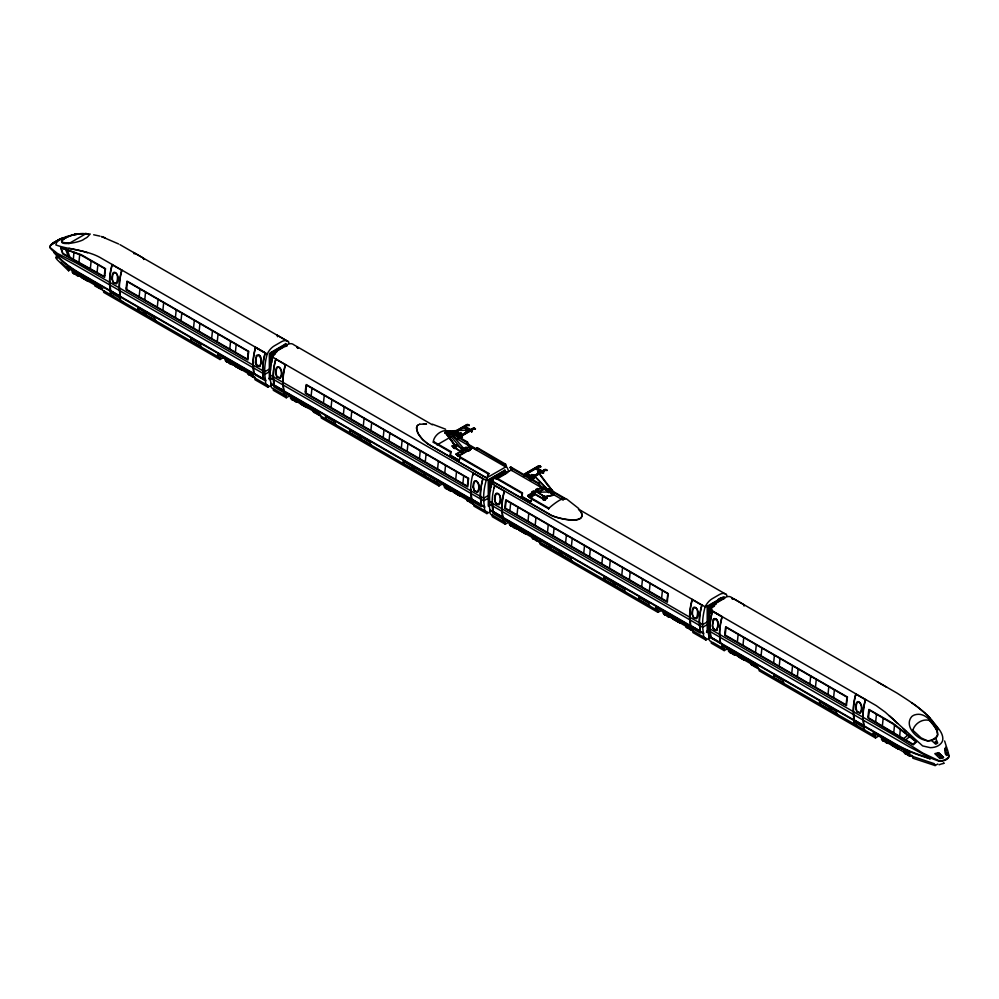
<?xml version="1.0" encoding="UTF-8"?>
<svg xmlns="http://www.w3.org/2000/svg" width="999" height="999" viewBox="0 0 999 999"><rect width="100%" height="100%" fill="white"/><g stroke="black" fill="none" stroke-linecap="round" stroke-linejoin="round"><path stroke-width="1.5" d="M489.522 512.075L486.875 513.598L486.875 511.938A7.118 4.108 -60 0 1 484.565 507.242L484.565 506.73A53.009 30.607 -60 0 1 483.728 500.824L483.641 496.578A53.009 30.607 -60 0 1 486.201 480.394L487.25 477.547A8.492 4.908 -60 0 1 487.937 474.475L488.861 473.501L460.676 457.217L458.429 460.589L449.925 455.669L450.824 451.536L433.941 441.795L433.266 442.182L450.149 451.923M509.203 521.903L505.232 524.2L492.245 516.695L492.245 515.034A7.118 4.108 -60 0 1 489.935 510.339L489.935 509.827A53.009 30.607 -60 0 1 489.11 503.933L489.011 499.675A53.009 30.607 -60 0 1 491.57 483.504L492.619 480.644A8.492 4.908 -60 0 1 493.306 477.584L494.23 476.598L522.415 492.869L522.19 496.615L530.694 501.523L530.931 500.924M95.367 285.502L95.617 284.091M468.444 499.363C470.766 501.623 465.884 501.386 467.544 498.851M687.662 627.484L686.588 627.222L686.513 625.274M904.719 751.748C906.942 750.212 906.543 755.644 904.782 752.834A1.773 1.024 0 0 0 906.493 753.883L907.754 754.62L909.527 753.596L909.527 751.523L907.754 752.547L906.493 751.822A1.773 1.024 0 0 1 904.782 750.524L900.461 748.039M73.339 259.166L73.963 252.223M78.946 262.125L79.708 254.633M90.36 268.519L91.171 260.814M97.065 272.39L97.89 264.685M139.136 296.691L139.96 288.973M144.743 299.912L145.554 292.207M157.268 307.155L158.092 299.438M162.862 310.377L163.686 302.672M175.399 317.62L176.211 309.915M180.994 320.854L181.806 313.137M193.519 328.084L194.343 320.379M199.126 331.318L199.937 323.601M211.651 338.549L212.475 330.844M217.245 341.783L218.069 334.066M229.782 349.013L230.594 341.308M235.377 352.247L236.189 344.543M311.126 395.979L311.95 388.274M323.439 403.084L324.263 395.379M331.044 407.48L331.868 399.775M343.356 414.585L344.18 406.88M350.961 418.981L351.785 411.276M363.274 426.086L364.098 418.381M370.879 430.482L371.703 422.777M383.191 437.587L384.016 429.882M389.011 440.946L389.835 433.241M401.323 448.052L402.135 440.347M407.142 451.411L407.954 443.706M419.443 458.516L420.267 450.811M425.262 461.875L426.086 454.17M437.574 468.981L438.399 461.276M444.742 473.126L445.554 465.409M455.706 479.458L456.518 471.74M462.862 483.591L463.686 475.874M509.865 510.714L510.676 503.009M517.02 514.86L517.844 507.142M527.996 521.191L528.808 513.474M535.152 525.324L535.976 517.607M547.464 532.43L548.276 524.725M553.284 535.789L554.095 528.084M565.584 542.894L566.408 535.189M571.403 546.253L572.227 538.548M583.716 553.359L584.54 545.654M589.535 556.718L590.359 549.013M601.848 563.823L602.659 556.118M609.452 568.219L610.277 560.514M621.765 575.324L622.577 567.619M629.37 579.72L630.194 572.015M641.683 586.825L642.494 579.12M649.288 591.221L650.112 583.503M661.6 598.326L662.412 590.621M737.349 642.057L738.174 634.353M742.944 645.292L743.768 637.587M755.481 652.522L756.305 644.817M761.076 655.756L761.9 648.051M773.613 662.986L774.425 655.282M779.208 666.221L780.019 658.516M791.732 673.463L792.557 665.746M797.327 676.685L798.151 668.98M809.864 683.928L810.689 676.211M815.459 687.15L816.283 679.445M827.996 694.392L828.808 686.688M833.591 697.627L834.402 689.909M875.661 721.915L876.485 714.198M882.379 725.786L883.191 718.081M893.768 732.554L894.53 725.062M899.674 736.251L900.299 729.295M433.266 442.182C433.641 434.965 443.756 427.584 450.187 431.893M433.903 442.507L433.941 441.795M112.8 295.966A7.118 4.108 -60 0 1 110.402 292.482L110.489 290.759A53.009 30.607 -60 0 1 109.653 284.852L109.565 280.607A52.947 30.569 -60 0 1 112.113 264.46M122.64 301.648A7.118 4.108 -60 0 1 120.255 298.164L120.342 296.441A53.009 30.607 -60 0 1 119.505 290.534L119.405 286.288A52.947 30.569 -60 0 1 121.953 270.142M454.945 446.84L454.857 445.342L454.22 446.428C456.031 447.827 454.12 443.906 455.931 445.067M856.48 725.324A7.118 4.108 -60 0 1 854.083 721.84L854.17 720.117A53.009 30.607 -60 0 1 853.333 714.21L853.246 709.964A52.947 30.569 -60 0 1 855.793 693.818M879.457 735.664L875.486 737.961L875.486 736.288L866.333 731.006A7.118 4.108 -60 0 1 863.935 727.534L864.023 725.798A53.009 30.607 -60 0 1 863.186 719.904L863.086 715.659A52.947 30.569 -60 0 1 865.634 699.5M553.596 494.992L552.659 493.319L553.171 495.267M260.851 363.299L259.89 366.621L257.168 365.834M717.744 627.085L716.783 630.406M545.417 487.999L545.616 487.35L545.716 488.049M551.46 494.243L551.648 493.593L551.498 494.53M260.839 363.336C262.375 360.339 260.814 352.834 256.443 355.519M717.732 627.122L718.156 622.052L716.783 619.455M445.367 433.204L445.654 432.317L444.867 432.455L445.342 433.266L446.316 431.618L447.015 432.067L445.142 433.067L445.654 432.005L455.107 445.242L455.082 446.053L454.433 445.716M445.979 432.879L445.879 431.88L445.716 432.629M461.6 451.623L460.701 450.886L461.451 451.56M729.732 650.299C728.396 653.021 732.991 652.896 730.731 650.799M457.829 455.369C457.505 457.48 460.789 454.995 459.727 455.781M457.829 455.881L458.004 455.007L459.552 455.107M469.293 448.988L469.405 450.462L467.707 450A1.261 0.737 0 0 0 469.518 450.012A1.261 0.737 0 0 0 469.518 448.988L469.168 449.562M529.433 495.916L529.433 497.215L531.156 497.227M530.044 496.328A1.261 0.737 0 0 0 529.295 497.415A1.261 0.737 0 0 0 531.318 497.527A1.261 0.737 0 0 0 530.906 496.378C533.191 496.603 528.533 498.913 529.832 496.715A1.261 0.737 0 0 1 529.108 496.066A1.261 0.737 0 0 0 529.832 496.928M530.044 496.066A1.261 0.737 0 0 0 529.295 497.165A1.261 0.737 0 0 0 531.318 497.265L531.043 496.778A1.261 0.737 0 0 0 531.518 495.954M462.3 449.662L463.673 448.451L463.324 449.075M446.915 432.13L446.541 431.493L446.303 432.792M416.77 426.585C415.996 435.04 424.263 441.408 430.606 445.529L487.237 478.234M57.243 258.117L56.169 256.706L55.832 257.929L57.243 259.777L68.594 270.779L68.869 269.343L60.889 262.175M912.699 730.868C914.347 723.513 922.989 717.919 930.231 720.754M544.78 497.265L543.793 497.002L544.78 497.265L544.243 495.866L543.793 497.827L542.807 497.577L543.256 496.441L543.793 497.102M544.505 497.415L544.143 496.078M450.824 451.536L450.599 455.282L459.103 460.189L459.79 458.678M522.415 492.869L521.515 497.002L530.019 501.91L530.694 501.523M448.439 432.992C446.366 431.818 450.711 437.3 447.14 433.104M493.419 479.27L494.23 476.598M227.285 359.066L228.259 359.802M665.209 611.912L665.921 612.624M907.504 750.798L906.23 751.36L905.606 750.499M537.999 472.065L548.501 486.426M472.789 475.412L473.351 473.301L482.779 478.733L482.217 480.856A53.009 30.607 -60 0 0 480.294 494.642L481.181 504.582L471.753 499.138L470.866 489.21M494.28 487.824L494.842 485.701L504.27 491.146L503.708 493.256A53.009 30.607 -60 0 0 501.785 507.055L502.672 516.982L493.244 511.55L492.357 501.61M448.276 433.953L447.44 433.004M448.588 434.815L448.214 433.166M448.926 434.365L448.376 434.927L447.739 433.266L448.976 433.978M450.062 432.742L450.324 431.768L451.298 432.629M454.545 445.367L454.832 446.053M455.394 444.88L455.694 445.691L455.532 444.805M542.981 496.953L543.256 497.215M544.567 496.316L544.105 495.941M548.339 492.082L548.226 490.534L549.238 491.783L548.563 492.519M549.925 489.985C550.799 488.086 552.235 492.569 550.287 490.909M550.074 490.072L550.786 489.085L551.86 490.247L550.649 491.071M550.337 489.91L550.786 489.085M552.822 495.404L551.985 493.706L553.284 495.179M463.686 448.489L450.811 433.416C449.925 432.292 448.613 435.651 449.937 434.016M530.019 501.91L532.267 498.551L549.15 508.304L548.688 508.778M488.861 473.501L487.924 477.16L505.706 466.97L505.344 465.284L476.585 448.039L477.26 447.652L505.694 464.235A8.492 4.908 -60 0 1 506.381 466.508L507.43 468.144A53.009 30.607 -60 0 1 508.616 471.54M465.821 448.027L466.608 448.014M532.18 492.395L533.066 492.507L532.729 493.344M552.922 495.304L553.896 494.73L553.034 493.643M453.808 447.777L453.808 447.003A1.261 0.737 0 0 0 454.857 447.39L455.157 447.29M545.192 498.763L544.33 500.037L543.306 498.926M532.804 536.525C531.143 539.06 536.026 539.285 533.703 537.037M113.374 273.239C112.213 276.473 111.089 282.53 115.684 283.529L116.184 283.341C118.019 280.594 118.631 270.866 113.399 273.227M495.966 494.13C494.805 497.365 493.681 503.409 498.264 504.408L498.776 504.22C500.611 501.486 501.248 491.808 495.979 494.105M693.443 608.141C692.282 611.376 691.158 617.432 695.741 618.431L696.253 618.231C698.076 615.484 698.688 605.769 693.456 608.116M713.673 619.78C712.512 623.014 711.388 629.07 715.971 630.069L716.483 629.882C718.318 627.147 718.955 617.469 713.686 619.767M452.922 434.877L452.147 433.866A3.484 2.01 -60 0 1 453.521 432.28L466.82 424.6A3.484 2.01 -60 0 1 468.194 424.6L469.031 425.574A3.097 1.786 -60 0 0 467.245 425.574L454.707 432.804A3.097 1.786 -60 0 0 452.922 434.877L452.959 434.328A3.484 2.01 -60 0 1 454.32 432.754L467.619 425.075A3.484 2.01 -60 0 1 468.993 425.075L469.23 425.249M459.178 438.486L458.416 437.487A3.484 2.01 -60 0 1 459.777 435.901L473.089 428.221A3.484 2.01 -60 0 1 474.45 428.221L475.299 429.183A3.097 1.786 -60 0 0 473.501 429.183L460.976 436.426A3.097 1.786 -60 0 0 459.178 438.486L459.215 437.949A3.484 2.01 -60 0 1 460.589 436.363L473.888 428.683A3.484 2.01 -60 0 1 475.262 428.683L475.499 428.871M524.512 476.211L523.738 475.199A3.484 2.01 -60 0 1 525.112 473.613L538.411 465.934A3.484 2.01 -60 0 1 539.785 465.934L540.621 466.908A3.097 1.786 -60 0 0 538.836 466.908L526.298 474.138A3.097 1.786 -60 0 0 524.512 476.211L524.55 475.661A3.484 2.01 -60 0 1 525.911 474.088L539.223 466.396A3.484 2.01 -60 0 1 540.584 466.396L540.821 466.583M530.781 479.82L530.007 478.821A3.484 2.01 -60 0 1 531.381 477.235L544.68 469.555A3.484 2.01 -60 0 1 546.041 469.555L546.89 470.517A3.097 1.786 -60 0 0 545.104 470.517L532.567 477.759A3.097 1.786 -60 0 0 530.781 479.82L530.806 479.283A3.484 2.01 -60 0 1 532.18 477.697L545.479 470.017A3.484 2.01 -60 0 1 546.853 470.017L547.09 470.204M256.456 355.494L255.319 362.462L256.493 365.184M713.348 619.268L712.212 626.248L714.048 629.645M445.629 433.191L454.82 445.442M531.381 500.012L532.267 498.551M948.188 753.883C942.969 760.626 944.754 735.314 948.725 754.745A4.383 2.522 0 0 1 948.975 756.168L948.775 756.643A8.841 5.107 0 0 1 947.139 758.441A20.367 11.763 0 0 1 945.042 759.652A8.841 5.107 0 0 1 941.932 760.589L941.095 760.714A4.383 2.522 0 0 1 938.648 760.564L922.901 753.121L896.29 736.45L707.979 627.734M52.21 243.606L51.261 244.68L54.52 242.233L50.812 245.267L53.422 242.72L52.797 243.194M417.395 425.586L416.383 427.884L417.744 432.904M451.91 434.328L452.11 434.415A3.097 1.786 -60 0 1 453.896 432.342L466.433 425.112A3.097 1.786 -60 0 1 468.219 425.112L468.431 424.787M458.179 437.937L458.379 438.024A3.097 1.786 -60 0 1 460.164 435.964L472.702 428.721A3.097 1.786 -60 0 1 474.488 428.721L474.7 428.409M523.501 475.661L523.701 475.736A3.097 1.786 -60 0 1 525.499 473.676L538.024 466.433A3.097 1.786 -60 0 1 539.822 466.433L540.022 466.121M529.77 479.27L529.97 479.358A3.097 1.786 -60 0 1 531.755 477.297L544.293 470.054A3.097 1.786 -60 0 1 546.078 470.054L546.291 469.742M533.204 474.762L551.698 493.881M547.552 491.258L548.176 490.584M96.204 283.192L96.354 283.903M543.668 470.679L543.031 470.679M511.6 523.026L511.975 523.826M548.189 490.984L549.188 490.134L549.662 491.183M535.501 490.372L535.826 492.157L549.063 492.02M936.662 736.525L937.561 735.002L936.987 731.48M469.542 450.025L467.769 450.124M529.645 495.916A1.261 0.737 0 0 0 529.383 496.978A1.261 0.737 0 0 0 531.218 497.065L531.043 496.266M937.836 729.844L938.361 729.208M51.249 244.855L50.474 245.779A7.955 4.595 0 0 0 50.025 246.765A4.383 2.522 0 0 0 50.275 248.189C57.305 256.169 67.445 260.414 76.461 265.684L264.772 374.413A53.009 30.607 -60 0 0 265.609 380.307L265.609 380.831A7.118 4.108 -60 0 0 267.907 385.514L267.907 387.187L271.89 384.89M531.593 498.938L548.476 508.691C551.972 505.132 563.636 496.266 565.059 499.113L548.176 489.373L548.851 488.986L565.734 498.726M936.65 736.55L936.026 737.187A17.045 13.636 40.6 0 1 934.639 738.323A36.089 28.884 40.6 0 1 932.179 739.735A17.045 13.636 40.6 0 1 930.444 740.409L928.521 740.821A9.803 4.433 9 0 1 927.409 740.858L921.053 737.849L912.861 730.244M931.48 721.653L933.303 723.026M450.824 431.618C451.623 434.89 451.898 430.581 449.762 431.668L449.975 432.217M538.161 490.297L537.962 489.31M713.336 619.305L714.61 618.543L716.77 619.48M937.062 730.993C932.979 722.739 925.336 711.525 914.634 714.897A13.199 9.565 18 0 0 911.762 716.558C902.484 727.297 921.253 744.28 932.429 740.109A37.363 29.895 40.6 0 0 934.927 738.673C942.594 733.84 932.766 724.949 929.682 720.529M461.001 432.954C459.99 434.652 460.876 433.741 461.001 432.954L445.092 432.33M551.785 490.309L550.549 489.198M903.558 738.661L907.829 735.177M905.668 739.922L909.639 736.675L915.783 741.658L913.024 744.23L868.506 717.781L869.317 710.064L893.069 724L909.639 736.675M52.872 243.294L52.123 244.181L53.122 243.119M454.083 447.177L455.157 447.54M455.606 448.052C454.333 449.475 452.772 446.441 454.832 447.34M545.104 499.463L543.331 499.375M417.232 425.686L418.406 424.8M74.7 273.576L74.7 272.115M687.674 627.472L687.674 626.011M752.921 665.147L752.921 663.686M68.769 243.631L86.301 233.504M74.425 270.404L75.412 271.391M465.796 430.169L466.009 430.869L465.796 430.169L447.302 431.056L447.54 431.755M52.385 243.469L53.184 242.882M56.144 241.333C59.753 239.011 53.147 242.994 56.731 240.959M52.897 243.107L53.996 242.432M549.238 491.783L547.702 490.971L547.764 492.307L548.826 492.357M53.384 242.857L54.246 242.32M944.754 750.099L945.042 748.825M58.079 240.222L59.478 239.723M74.913 234.253L66.571 237.325A37.363 6.081 -23.3 0 0 64.073 238.773C53.646 247.265 81.256 242.52 84.366 238.873A13.199 4.97 -13.3 0 0 87.238 237.213L90.222 234.028L75.986 234.103M58.529 239.86L57.83 240.172L59.653 239.236M68.594 270.779L71.104 269.33M95.542 286.064A1.773 1.024 0 0 0 97.078 286.576L98.339 287.3L100.112 286.276M68.869 269.343L67.632 268.831L67.258 266.633L77.235 273.451L101.261 287.325L101.361 288.286A7.118 4.108 -60 0 0 103.646 290.672L103.646 292.345L220.017 359.528L223.988 357.23M237.612 365.971L236.363 366.695A3.859 2.223 60 0 1 234.74 365.147L232.068 361.601M270.217 352.834L285.04 344.28L285.077 345.267L285.926 344.805L286.863 346.303M271.516 378.983L269.767 378.933L269.767 354.133L285.926 344.805M286.825 345.317L270.617 354.645L270.667 370.154M271.516 362.612L271.516 355.169L276.636 352.21M275.15 354.121L272.415 355.681L269.767 354.133M248.476 374.213A1.773 1.024 0 0 0 250.187 374.975L251.448 375.699L253.222 374.675M269.343 369.093L264.673 371.79L76.361 263.074L57.38 253.421L50.275 247.665A4.383 2.522 0 0 1 50.025 246.254L50.225 245.766A8.841 5.107 0 0 1 51.861 243.981A20.367 11.763 0 0 1 53.958 242.769A8.841 5.107 0 0 1 54.67 242.47M269.343 371.765L264.772 374.413L264.673 370.167A53.009 30.607 -60 0 1 267.233 353.983A12.512 7.23 -60 0 1 274.263 345.891L281.431 341.758A12.512 7.23 -60 0 1 288.461 341.72A53.009 30.607 -60 0 1 289.098 343.381M432.355 424.8L293.843 344.817A12.512 7.23 -60 0 0 286.8 344.867L279.645 349.001A12.512 7.23 -60 0 0 272.602 357.08A53.009 30.607 -60 0 0 270.042 373.264L270.142 377.51A53.009 30.607 -60 0 0 270.979 383.416L270.979 383.928A7.118 4.108 -60 0 0 273.289 388.611L273.289 390.284L286.263 397.777L290.234 395.479M307.704 407.267A4.883 2.822 60 0 1 305.869 406.818L313.736 411.363A1.773 1.024 0 0 0 315.447 412.649L316.708 413.374L318.481 412.35M453.558 431.481L453.071 430.919L453.346 431.493M455.332 431.718L456.181 431.743L455.781 433.791L455.781 431.98M471.628 431.106L464.96 427.972L465.359 425.936L465.809 427.997L465.359 425.936M455.644 432.829L462.137 436.575L461.463 436.963L455.644 433.603L455.644 432.829L456.318 432.442L462.137 435.801M465.946 426.885L465.272 428.047L465.946 426.885L471.765 430.244M455.332 433.529L456.181 433.554M464.96 427.972L465.809 427.997M455.644 433.603L456.318 433.216M437 444.905L452.247 436.101M461.6 435.339L462.45 435.364L462.05 437.412L462.05 435.601M471.228 429.782L472.077 429.807L471.665 431.855L471.665 430.045M461.6 437.15L462.45 437.175M471.228 431.593L472.077 431.618M452.072 446.016L461.014 451.698L452.072 446.016L454.757 444.468L462.425 448.888M454.22 446.428L455.207 446.69M455.207 445.866L456.193 446.116L456.019 444.93M452.447 434.103L466.733 442.345L467.407 441.958L468.981 444.68L477.485 449.587M449.925 455.669L450.599 455.282M466.733 442.345L468.306 445.067L468.981 444.68M459.178 455.332L458.703 456.118L456.093 454.021L461.014 451.186M466.171 448.214L468.631 446.79L471.316 448.851L458.778 456.093L457.917 455.806M456.093 454.545L459.79 452.41M463.261 451.186L463.261 452.472L461.913 453.246L461.913 451.96A1.261 0.737 60 0 0 461.014 450.399A1.261 0.737 60 0 0 460.127 450.924L460.127 452.21L461.463 451.436M464.148 449.887L465.946 450.924L467.282 450.149L467.282 448.851A1.261 0.737 60 0 0 466.396 447.302A1.261 0.737 60 0 0 465.497 447.827M469.168 449.3L469.567 450.099M457.917 455.294L458.703 455.606L471.316 448.339M459.552 455.369L456.093 454.021M458.429 460.589L459.103 460.189M286.263 397.777L286.263 396.116A7.118 4.108 -60 0 1 283.991 393.718L283.878 392.757L318.793 412.912L318.893 413.873A7.118 4.108 -60 0 0 321.178 416.271L321.178 417.932L438.986 485.951L442.957 483.653M504.77 464.31L505.444 463.923M456.58 492.382L455.319 493.106A3.859 2.223 60 0 1 453.708 491.558L451.998 489.123M563.211 500.174L511.076 470.067L510.139 467.407L510.814 467.02L538.998 483.291L540.571 486.014L547.864 490.222M505.319 473.501L505.319 470.454L488.311 480.282L488.311 506.118M505.794 471.74L504.932 472.202L504.895 471.216L488.686 480.556L488.736 505.357L489.585 504.882L489.635 505.869L489.585 481.068L505.794 471.74L505.831 472.727L507.579 472.764M493.219 480.032L490.484 481.58L490.521 490.884M495.916 478.471L506.68 472.252M495.829 478.871L511.076 470.067M496.491 479.145L506.231 473.551M461.413 496.016A4.883 2.822 60 0 1 459.577 495.566L467.445 500.099A1.773 1.024 0 0 0 469.155 501.398L470.417 502.122L472.19 501.098M526.923 473.051L527.772 473.076L527.372 475.124L527.372 473.314M537.537 468.219L536.863 469.38L537.537 468.219L543.356 471.578L543.356 472.352L542.682 472.739L536.55 469.305L536.95 467.27L537.4 469.33L536.95 467.27M488.311 495.516L483.641 498.214L270.042 374.9M533.591 477.997L527.235 474.937L527.235 474.163L527.909 473.776L533.728 477.135M526.923 474.862L527.772 474.887M536.55 469.305L537.4 469.33M527.235 474.937L527.909 474.55M488.311 498.189L483.728 500.824L270.142 377.51M533.191 476.673L534.04 476.698L533.641 478.746L533.641 476.935M542.819 471.116L543.668 471.141L543.269 473.189L543.269 471.378M533.191 478.484L534.04 478.509M542.819 472.927L543.668 472.952M510.139 467.407L538.324 483.678L538.998 483.291M521.515 497.002L522.19 496.615M538.324 483.678L539.897 486.401L540.571 486.014M546.928 498.201L537.986 492.519L546.928 498.201L544.243 499.75L535.302 494.58L530.369 497.427L527.684 495.879L531.443 493.181M537.712 489.572L540.222 488.124L542.907 490.184M527.684 495.879L531.443 493.706M534.852 492.519L534.852 493.806L533.503 494.58L533.503 493.294A1.261 0.737 60 0 0 532.604 491.733A1.261 0.737 60 0 0 531.718 492.257L531.718 493.543L532.729 492.345M529.832 495.941L529.507 496.878L530.919 497.102M527.684 495.354L530.369 496.903L535.302 494.068L544.243 499.238L545.029 498.139M537.986 492.519L542.907 489.672M542.807 497.577L543.793 497.827M552.36 494.03L552.959 495.042M543.468 499.025L546.928 497.677M548.476 508.691L549.15 508.304M537.45 538.773L535.676 539.797L534.415 539.073A1.773 1.024 0 0 1 532.692 537.774L525.049 533.366L526.311 532.642M505.232 524.2L505.232 522.527A7.118 4.108 -60 0 1 502.947 520.142L502.847 519.168L537.762 539.335L537.862 540.297A7.118 4.108 -60 0 0 540.147 542.682L540.147 544.355L657.954 612.362L661.925 610.077M718.156 599.375L720.766 597.864M706.38 606.181L707.28 606.693L724.287 596.878M723.863 597.639L707.654 606.967L707.704 631.768L708.553 631.306L708.553 607.492L724.75 598.151L723.9 598.626L722.964 597.115L706.805 606.443L712.137 609.552M716.221 604.108L709.452 608.004L709.452 618.418M714.422 606.181L710.339 608.516L710.389 613.161M680.381 622.427A3.859 2.223 60 0 1 678.771 622.115L686.413 626.523A1.773 1.024 0 0 0 688.124 627.809L689.385 628.546L691.158 627.522M707.28 621.927L702.609 624.625L489.011 501.311M707.28 624.6L702.697 627.247L489.11 503.933M708.99 630.506L706.38 632.017L707.28 632.542L707.28 606.693M657.954 612.362L657.954 610.701A7.118 4.108 -60 0 1 655.669 608.316L655.569 607.342L690.484 627.497L690.584 628.471A7.118 4.108 -60 0 0 692.856 630.856L692.856 632.529L705.843 640.022L709.814 637.724M710.539 609.914L876.273 705.644L885.276 712.187L922.626 745.916L930.269 747.664A16.284 11.776 17.8 0 0 942.694 740.496C943.993 732.529 936.051 726.41 932.005 720.267C922.352 708.978 909.452 701.123 897.114 693.144L731.768 597.652A12.512 7.23 -60 0 0 724.737 597.702L717.569 601.835A12.512 7.23 -60 0 0 710.539 609.914A53.009 30.607 -60 0 0 707.979 626.098L708.066 630.344A53.009 30.607 -60 0 0 708.903 636.251L708.903 636.763A7.118 4.108 -60 0 0 711.213 641.458L711.213 643.119L724.188 650.611L728.171 648.314M745.641 660.102A3.859 2.223 60 0 1 744.018 659.79L751.66 664.198A1.773 1.024 0 0 0 753.371 665.484L754.632 666.221L756.405 665.197M904.782 752.597L897.139 748.189L898.388 747.464M875.486 736.288A7.118 4.108 -60 0 1 873.201 733.903L873.101 732.941L908.928 752.572L910.564 755.494L912.437 756.368L912.824 758.191L935.089 765.559L937.786 764.01M268.881 378.421L269.73 377.947L269.767 378.933M504.895 471.216L504.045 471.69L503.996 470.704L487.837 480.032L493.169 483.141M706.805 631.256L707.654 630.781L707.704 631.768M57.83 240.172L64.198 237.799L61.613 239.048M56.643 240.909L57.33 240.584M941.757 755.731L941.083 756.043M942.357 756.318L941.67 756.643M942.956 756.905L942.269 757.23M943.081 763.598L944.18 763.049L939.048 764.772M59.753 239.136L60.277 238.898M937.886 752.959L939.247 753.271M58.466 239.835L59.166 239.51M939.21 754.22L939.897 753.895M940.534 754.507L939.834 754.832M941.17 755.119L940.471 755.444M59.603 239.211C66.146 236.401 57.73 240.609 61.226 238.524M56.069 241.358L57.43 240.834M53.871 243.232L54.583 242.932M418.244 424.887L419.78 424.213M74.688 273.576L73.539 273.164M752.921 665.159L751.922 664.997M716.783 630.369L714.772 630.069M67.445 236.85L61.301 239.373L63.337 239.223M91.396 280.407L88.986 281.119A4.658 2.685 60 0 1 87.225 280.682L75.599 273.876A1.773 1.024 0 0 1 73.377 272.889L72.103 272.165L72.103 270.092L73.377 270.816A1.773 1.024 0 0 0 75.599 271.815L75.599 273.876M91.309 280.731L89.073 281.343A4.883 2.822 60 0 1 87.238 280.894L82.979 278.446A3.859 2.223 60 0 1 81.369 276.898L78.859 273.314M244.418 369.131L242.195 369.742A4.883 2.822 60 0 1 240.347 369.293L236.101 366.845A3.859 2.223 60 0 1 234.478 365.297L231.968 361.713M307.355 407.192L309.578 406.581M309.678 406.805L307.442 407.417A4.883 2.822 60 0 1 305.607 406.968L301.361 404.52A3.859 2.223 60 0 1 299.737 402.972L298.064 400.587M463.474 495.217L461.063 495.929A4.658 2.685 60 0 1 459.303 495.504L447.677 488.698A1.773 1.024 0 0 1 445.454 487.712L444.193 486.975L444.193 484.915L445.454 485.639A1.773 1.024 0 0 0 447.677 486.625L447.677 488.698M463.386 495.554L461.151 496.166A4.883 2.822 60 0 1 459.315 495.716L455.069 493.256A3.859 2.223 60 0 1 453.446 491.708L451.773 489.323M528.721 532.892L526.311 533.603A3.634 2.098 60 0 1 524.787 533.304L512.937 526.373A1.773 1.024 0 0 1 510.701 525.387L509.44 524.65L509.44 522.589M528.646 533.229L526.411 533.841A3.859 2.223 60 0 1 524.8 533.516L520.541 531.056A4.883 2.822 60 0 1 518.706 529.383L516.196 525.799M682.255 621.74L680.019 622.352A3.634 2.098 60 0 1 678.496 622.052L666.645 615.109A1.773 1.024 0 0 1 664.41 614.123L663.149 613.398L663.149 611.326L664.41 612.062A1.773 1.024 0 0 0 666.645 613.049L670.966 615.534M682.354 621.977L680.119 622.577A3.859 2.223 60 0 1 678.508 622.265L674.25 619.805A4.883 2.822 60 0 1 672.414 618.131L669.904 614.547M900.798 747.714L898.388 748.426A3.634 2.098 60 0 1 896.865 748.126L885.014 741.183A1.773 1.024 0 0 1 882.779 740.197L881.518 739.472L881.518 737.399L882.779 738.136A1.773 1.024 0 0 0 885.014 739.123L887.174 740.371M901.835 747.739L898.488 748.651A3.859 2.223 60 0 1 896.877 748.338L892.619 745.878A4.883 2.822 60 0 1 890.783 744.205L889.11 741.82M469.168 450.074L467.957 450.012M459.328 455.769L457.917 455.544M73.152 234.628L68.544 236.363A17.045 2.772 -23.3 0 0 66.821 237.287A36.089 5.869 -23.3 0 0 64.361 238.711A17.045 2.772 -23.3 0 0 62.974 239.573L61.776 240.472A9.803 4.433 9 0 0 61.439 240.909L63.037 242.482L69.318 243.232M69.98 235.614L68.731 235.926A16.284 6.169 -13.2 0 0 56.306 243.094L55.882 244.967C70.317 250.137 88.049 249.975 101.886 258.554L267.233 353.983M315.946 410.065L314.935 410.065M419.63 424.3L426.248 423.951M74.188 234.39L75.762 234.128M70.979 235.364L76.049 234.877M543.893 496.865L553.558 495.117M553.384 495.217L543.968 496.915L544.418 496.128M535.551 490.347L536.788 491.096M454.208 447.752L455.157 447.802M455.157 448.064L453.833 447.452M449.762 431.668L451.073 431.506M75.025 234.228L78.684 233.791M291.908 397.452C290.272 399.925 295.105 400.249 292.807 397.964M313.836 410.114C312.175 412.649 317.058 412.874 314.735 410.626M751.772 662.949L751.772 664.735M882.954 738.686C881.318 741.171 886.15 741.483 883.84 739.198M271.516 355.169L271.566 362.912M491.383 482.105L491.421 486.75M708.553 607.492L708.591 632.292L708.553 631.306M80.082 233.654L83.529 233.504M553.871 493.044L553.608 493.007M731.705 650.299L730.469 649.887M753.633 662.961L752.659 662.812M459.028 455.069L458.379 455.032M83.429 234.278L88.074 234.203M84.903 233.441L86.139 233.516M423.439 423.813L426.523 424.088M250.187 372.465L249.313 372.177M538.424 471.715L538.424 470.966L538.136 471.628M93.669 234.777L99.962 236.126M69.006 248.289L71.891 248.813M82.08 251.036L73.264 249.063M248.651 372.477L248.739 372.49A1.773 1.024 0 0 0 250.187 372.902L251.448 373.638L251.448 375.699M445.766 486.251C443.743 488.124 448.838 489.41 446.516 486.7M511.026 523.926C508.991 525.836 514.123 526.997 511.763 524.375M664.735 612.662C662.762 614.46 667.769 615.871 665.471 613.124M729.982 650.337L729.907 650.324A1.773 1.024 0 0 0 731.905 650.724L736.213 653.209L737.924 655.656A4.883 2.822 60 0 0 739.772 657.33M751.835 662.986L751.922 662.999A1.773 1.024 0 0 0 753.371 663.423L753.371 665.484M432.442 424.213L445.566 429.183M448.638 434.777L447.964 434.328M547.964 490.821L548.938 492.519L547.952 492.045M552.584 493.906L552.922 495.129M544.492 498.963L543.706 499.425M82.617 251.199L87.437 252.735M65.697 249.438L81.231 255.294L105.045 268.818L104.233 276.523L62.887 253.409L61.139 248.227L65.697 249.438L68.282 256.456M105.07 237.762L101.411 236.526L118.631 243.968M912.437 756.368L934.327 763.698L935.089 765.559M511.9 470.591L511.75 469.605A8.492 4.908 -60 0 0 511.625 468.756M715.334 618.643L716.071 619.018M119.992 244.668L288.461 341.72M468.219 425.112L469.031 425.574M474.488 428.721L475.299 429.183M539.822 466.433L540.621 466.908M546.078 470.054L546.89 470.517M465.272 427.272L471.091 430.631L471.091 431.406M536.863 468.606L542.682 471.965L542.682 472.739M527.235 474.163L533.054 477.522L533.054 478.296M453.121 433.716L467.407 441.958M468.306 445.067L476.81 449.975L476.585 448.039M539.897 486.401L548.401 491.308M453.583 436.875L505.706 466.97M276.773 334.99L286.613 340.671M578.433 509.128L726.398 594.555A53.009 30.607 -60 0 1 727.035 596.216M733.628 598.751L743.481 604.432A52.947 30.569 -60 0 1 744.105 606.068M877.309 681.842L886.762 687.3M471.316 448.851L468.631 446.79M505.319 470.454L504.42 469.942L504.42 472.977M460.127 452.21L461.913 453.246M531.718 493.543L533.503 494.58M460.002 457.604L488.186 473.888M493.556 476.985L521.74 493.256M450.499 455.631L458.516 460.264M521.366 496.553L530.719 501.948M492.607 481.331L549.238 514.023C554.27 518.269 590.409 526.386 579.994 510.477M487.237 478.496L427.709 443.943L422.627 439.635L418.082 433.479M492.607 481.593L549.238 514.285C554.058 518.056 587.824 526.423 581.168 511.8M272.602 357.08L486.201 480.394M491.57 483.504L705.157 606.818A53.009 30.607 -60 0 0 702.609 623.001L702.697 627.247A53.009 30.607 -60 0 0 703.533 633.141L703.533 633.666A7.118 4.108 -60 0 0 705.843 638.349L705.843 640.022M708.066 630.344L909.028 746.653L930.294 757.929L938.648 761.088A4.383 2.522 0 0 0 941.095 761.226A7.955 4.595 0 0 0 942.819 760.976L945.129 760.214A10.564 6.094 0 0 0 947.227 759.015L948.526 757.667A7.955 4.595 0 0 0 949.05 756.193A4.383 2.522 0 0 0 948.725 755.256M265.609 380.307L77.31 271.603A128.047 73.926 0 0 1 58.029 256.556L53.983 252.435L58.042 257.068A128.047 73.926 0 0 0 77.31 272.115L265.609 380.831M270.979 383.416L484.565 506.73M489.935 509.827L703.533 633.141M708.903 636.251L897.189 744.954A128.047 73.926 0 0 0 923.263 756.081L930.331 758.89L923.263 756.605A128.047 73.926 0 0 1 897.189 745.466L708.903 636.763M270.979 383.928L484.565 507.242M489.935 510.339L703.533 633.666M76.686 272.427L79.92 274.3L81.631 276.748A3.859 2.223 60 0 0 83.242 278.296M92.133 281.356L94.281 282.592M226.548 359.49A1.773 1.024 0 0 0 228.721 360.214L233.029 362.699L234.765 365.072A3.634 2.098 60 0 0 236.288 366.533L240.522 368.981A4.658 2.685 60 0 0 242.282 369.405M248.476 371.616L244.168 369.131L242.457 369.593A4.883 2.822 60 0 1 240.609 369.143L248.476 373.688M297.202 399.75L293.968 397.889L293.968 399.95L305.594 406.755M309.415 406.805L312.65 408.666M464.21 496.166L467.445 498.039A1.773 1.024 0 0 0 469.155 499.325L470.417 500.049L470.417 502.122M514.01 524.925L517.257 526.798M528.384 533.216L530.544 534.465M682.092 621.965L686.413 624.45A1.773 1.024 0 0 0 687.662 625.711M747.352 659.64L750.586 661.513M82.979 276.373L87.425 278.933M95.367 285.814A1.773 1.024 0 0 1 95.367 285.289L95.367 283.216A1.773 1.024 0 0 0 97.078 284.503L98.339 285.239L98.339 287.3M226.486 359.215L225.225 358.491L225.225 360.564L226.486 361.288A1.773 1.024 0 0 0 228.721 362.275L240.347 369.081A4.658 2.685 60 0 0 242.095 369.518M293.057 397.889A1.773 1.024 0 0 1 291.745 396.903L290.472 396.166L290.472 398.239L291.745 398.963A1.773 1.024 0 0 0 293.968 399.95M305.794 405.007L301.361 402.447A3.859 2.223 60 0 1 300.786 402.048M313.736 411.363L313.736 409.29A1.773 1.024 0 0 0 315.447 410.577L316.708 411.313L316.708 413.374M520.541 528.995L524.987 531.555A4.083 2.36 60 0 0 526.173 531.943M532.642 535.976A1.773 1.024 0 0 0 534.415 537L535.676 537.724L535.676 539.797M674.25 617.744L678.696 620.304A4.083 2.36 60 0 0 679.882 620.691M729.732 649.999A1.773 1.024 0 0 1 729.67 649.737L728.408 649L728.408 651.073L729.67 651.798A1.773 1.024 0 0 0 731.905 652.784L743.756 659.727A3.634 2.098 60 0 0 745.279 660.027M740.571 656.031L743.943 657.979A4.083 2.36 60 0 0 745.654 658.316M87.25 279.046L82.979 276.573A4.083 2.36 60 0 1 81.269 274.937M110.402 292.482L120.255 298.164M520.529 529.195L524.8 531.668A4.083 2.36 60 0 0 526.51 532.005M674.25 617.944L678.508 620.404A4.083 2.36 60 0 0 679.695 620.791M854.083 721.84L863.935 727.534M95.367 285.289L87.5 280.744A4.883 2.822 60 0 0 89.336 281.194M103.646 290.672L220.017 357.867L220.017 359.528M220.017 357.867A7.118 4.108 -60 0 1 217.745 355.482L217.645 354.508L252.547 374.662L252.66 375.636A7.118 4.108 -60 0 0 254.932 378.022L267.907 385.514M273.289 388.611L286.263 396.116M321.178 416.271L438.986 484.278L438.986 485.951M438.986 484.278A7.118 4.108 -60 0 1 436.7 481.893L436.6 480.931L471.516 501.086L471.615 502.047A7.118 4.108 -60 0 0 473.901 504.445L486.875 511.938M492.245 515.034L505.232 522.527M540.147 542.682L657.954 610.701M692.856 630.856L705.843 638.349M712.512 642.207L724.188 648.95L724.188 650.611M724.188 648.95A7.118 4.108 -60 0 1 721.915 646.553L721.815 645.591L756.73 665.746L756.83 666.72A7.118 4.108 -60 0 0 759.103 669.105L865.097 730.294M267.907 387.187L254.932 379.682L254.932 378.022M486.875 513.598L473.901 506.106L473.901 504.445M875.486 737.961L759.103 670.766L759.103 669.105M566.62 498.988L578.721 508.516M273.314 356.206L272.452 355.681L272.452 358.778M714.06 629.607L714.772 630.107M259.178 355.232L259.89 355.694M911.563 702.659L916.383 706.093M916.92 706.48L925.736 713.761M578.758 509.64L580.918 511.588M531.231 496.678L531.043 496.515A1.261 0.737 0 0 0 531.63 495.941M249.475 372.952L250 374.438L248.589 374.225M227.547 360.289L228.059 361.775L226.548 361.251M96.366 284.553L97.04 285.801L95.542 285.989M74.688 272.103C72.415 269.493 73.826 275.474 73.377 270.816M889.147 715.596L893.443 719.33M931.555 740.496L935.688 744.18L936.762 743.668L937.699 743.019L935.663 738.124M552.984 493.369L553.721 494.83M903.246 728.795L906.368 731.743M938.585 753.621L942.856 757.816M257.155 365.859L256.506 365.147M713.96 629.52L712.836 628.096M893.93 719.742L897.589 723.501M533.366 474.737L545.654 487.45M545.866 487.662L551.698 493.681M930.893 719.992L934.789 724.387M927.109 715.022L929.994 718.106M449.338 434.59L462.237 449.625M545.029 497.889L545.192 499.537M545.167 498.838L544.917 498.588A1.261 0.737 0 0 1 544.78 499.762A1.261 0.737 0 0 1 542.981 499.038A1.261 0.737 0 0 0 543.643 499.999A1.261 0.737 0 0 0 545.329 499.75A1.261 0.737 0 0 0 544.979 498.763M510.814 467.02L511.063 467.332A8.492 4.908 -60 0 1 511.388 467.994M935.526 725.349L938.386 729.183M538.124 471.928L553.908 492.607M548.688 486.113L553.646 492.557M445.616 432.792L455.032 445.367M889.385 741.595L891.058 743.98A4.658 2.685 60 0 0 892.806 745.579L897.04 748.014A3.634 2.098 60 0 0 898.576 748.326M889.21 741.695L891.046 744.055A4.883 2.822 60 0 0 892.881 745.729M736.088 653.296L737.761 655.681A4.883 2.822 60 0 0 739.51 657.479L743.756 659.939A3.859 2.223 60 0 0 745.379 660.252M735.988 653.421L737.674 655.806A4.658 2.685 60 0 0 739.522 657.28M670.179 614.323L672.677 617.981A4.883 2.822 60 0 0 674.512 619.655M670.004 614.435L672.502 618.006A4.658 2.685 60 0 0 674.263 619.605M516.471 525.586L518.981 529.158A4.658 2.685 60 0 0 520.729 530.756L524.962 533.204A3.634 2.098 60 0 0 526.498 533.503M516.296 525.686L518.968 529.233A4.883 2.822 60 0 0 520.804 530.906M451.873 489.21L453.546 491.595A3.634 2.098 60 0 0 455.069 493.056M78.958 273.202L81.468 276.773A3.634 2.098 60 0 0 82.992 278.234M547.964 492.257L547.602 491.333M548.851 488.986L549.113 489.772M548.176 489.373L548.463 490.796M477.26 447.652L477.547 449.075M255.544 363.374L255.944 364.31M69.955 257.392L67.22 249.862M297.252 346.94L297.814 348.414M277.035 335.277L277.597 336.738M134.191 253.933L133.629 252.485L143.082 257.929A52.922 30.557 -60 0 1 143.831 259.503M944.629 740.996L946.615 747.339M945.329 749.725L946.79 755.544M543.406 496.99L543.518 497.989M455.994 445.179L455.931 446.278M488.686 504.37L488.736 505.357M710.052 629.445L710.052 627.297A53.009 30.607 -60 0 1 711.975 613.498L712.524 611.4L721.977 616.858L721.415 618.955A53.009 30.607 -60 0 0 719.492 632.754L720.379 642.694L710.938 637.237L709.852 627.185A52.947 30.569 -60 0 1 712.399 611.026L722.24 616.72A52.947 30.569 -60 0 0 719.692 632.866L719.792 637.112A53.009 30.607 -60 0 0 720.629 643.006M907.754 752.547L907.754 754.62M906.493 751.822L906.493 753.883M885.014 739.123L885.014 741.183M882.779 738.136L882.779 740.197M754.632 664.148L754.632 666.221M751.66 664.198L751.66 662.125A1.773 1.024 0 0 0 751.66 662.662M731.905 650.724L731.905 652.784M729.67 649.737L729.67 651.798M689.385 628.546L689.385 626.473L688.124 625.749L688.124 627.809M686.413 624.45L686.413 626.523M666.645 613.049L666.645 615.109M664.41 612.062L664.41 614.123M543.219 470.879L543.269 473.189M543.069 496.69L543.069 497.415M538.873 491.483L538.873 490.184A1.261 0.737 60 0 0 537.112 488.911M534.415 537L534.415 539.073M533.591 476.436L533.641 478.746M532.692 535.714L532.692 537.774M527.335 472.827L527.372 475.124M512.937 526.373L512.937 524.3A1.773 1.024 0 0 1 510.701 523.314L510.701 525.387M471.628 429.545L471.665 431.855M469.155 499.325L469.155 501.398M467.445 498.039L467.445 500.099M464.273 449.188A1.261 0.737 60 0 1 464.81 447.977A1.261 0.737 60 0 1 465.946 449.625L465.946 450.924M462 435.102L462.05 437.412M461.463 436.188L461.463 436.963M455.731 431.493L455.781 433.791M454.495 445.554L454.495 446.278M445.454 485.639L445.454 487.712M315.447 410.577L315.447 412.649M291.745 396.903L291.745 398.963M285.464 346.566L285.464 343.519L286.351 344.043L269.343 353.858L269.343 379.695M250.187 372.902L250.187 374.975M228.721 360.214L228.721 362.275M97.078 284.503L97.078 286.576M731.768 597.652A53.009 30.607 -60 0 1 732.404 599.313M710.776 637.325A53.009 30.607 -60 0 1 709.939 631.43M898.75 748.501A3.859 2.223 60 0 1 897.139 748.189M897.664 746.653A4.083 2.36 60 0 1 897.065 746.378L892.619 743.818A4.883 2.822 60 0 1 891.358 742.806M892.631 745.679A4.658 2.685 60 0 1 890.871 744.08M897.452 746.528A3.859 2.223 60 0 1 896.877 746.265M892.794 743.905A5.12 2.96 60 0 1 891.47 742.856M891.295 742.956A5.12 2.96 60 0 0 892.619 744.018L896.89 746.478A4.083 2.36 60 0 0 898.588 746.815M889.397 743.431A6.331 3.659 60 0 1 886.001 741.995M889.16 742.856A5.694 3.284 60 0 1 888.198 742.756M889.659 743.281A6.331 3.659 60 0 1 887.424 742.682M889.747 742.519A5.694 3.284 60 0 1 884.24 741.046M912.249 755.806A6.331 3.659 60 0 1 907.929 754.657M912.524 755.656A6.331 3.659 60 0 1 910.514 755.831M909.352 755.344A6.331 3.659 60 0 1 908.191 754.495M911.675 755.182A5.694 3.284 60 0 1 906.18 753.708M745.379 658.191A3.859 2.223 60 0 1 743.756 657.866M745.454 659.927A3.634 2.098 60 0 1 743.93 659.615L739.697 657.18A4.658 2.685 60 0 1 737.936 655.581M739.51 655.419A4.883 2.822 60 0 1 737.674 653.733A5.12 2.96 60 0 0 739.685 655.506M737.574 653.858A5.12 2.96 60 0 0 739.497 655.619L743.768 658.079A4.083 2.36 60 0 0 745.479 658.416M758.204 667.694A6.331 3.659 60 0 1 755.968 667.095M757.979 667.12A5.694 3.284 60 0 1 757.017 667.02M757.404 667.432A6.331 3.659 60 0 1 756.243 666.945M757.916 667.369A5.694 3.284 60 0 1 753.059 665.309M737.2 654.745A6.331 3.659 60 0 1 732.879 653.596M735.077 654.357A5.694 3.284 60 0 1 734.04 653.92M734.302 654.283A6.331 3.659 60 0 1 733.154 653.433M735.988 654.707A5.694 3.284 60 0 1 730.294 651.423M494.705 485.302A53.009 30.607 -60 0 0 492.145 501.486L492.232 505.731A53.009 30.607 -60 0 0 493.069 511.638L492.982 513.361L502.834 519.055L502.922 517.32A53.009 30.607 -60 0 1 502.085 511.426L501.985 507.18A53.009 30.607 -60 0 1 504.545 490.996M705.157 606.818A12.512 7.23 -60 0 1 712.2 598.738L719.355 594.592A12.512 7.23 -60 0 1 726.398 594.555M702.035 605.007A53.009 30.607 -60 0 0 699.475 621.191L699.562 625.436A53.009 30.607 -60 0 0 700.399 631.331L700.311 633.066L690.471 627.384L690.559 625.649A53.009 30.607 -60 0 1 689.722 619.755L689.622 615.509A53.009 30.607 -60 0 1 692.182 599.325M533.179 492.07A1.261 0.737 60 0 1 533.641 490.846A1.261 0.737 60 0 1 534.84 492.332A1.261 0.737 60 0 1 533.953 493.031M535.739 489.935A1.261 0.737 60 0 1 536.638 489.41A1.261 0.737 60 0 1 537.537 490.959M530.906 496.116A1.261 0.737 0 0 1 531.318 497.265M531.268 496.003A1.261 0.737 0 0 1 531.218 497.065M544.979 497.989A1.261 0.737 0 0 1 545.142 499.1A1.261 0.737 0 0 1 543.206 499.001M544.979 497.727A1.261 0.737 0 0 1 543.918 499.038M541.121 489.797A1.261 0.737 0 0 1 541.371 490.01M544.979 498.251A1.261 0.737 0 0 1 544.979 499.45A1.261 0.737 0 0 1 543.019 499.038M540.546 492.057A1.261 0.737 0 0 1 539.685 492.007M526.673 533.691A3.859 2.223 60 0 1 525.049 533.366M520.554 530.856A4.658 2.685 60 0 1 518.793 529.27M525.911 531.818A3.859 2.223 60 0 1 524.8 531.456M520.042 528.633A5.12 2.96 60 0 1 519.393 528.046A4.883 2.822 60 0 0 519.905 528.558M519.867 528.733A5.12 2.96 60 0 1 518.606 527.447M518.244 528.334A6.331 3.659 60 0 1 513.911 527.172M517.082 528.034A5.694 3.284 60 0 1 516.121 527.934M515.072 527.497A5.694 3.284 60 0 1 514.035 526.735M517.582 528.459A6.331 3.659 60 0 1 514.185 527.022M517.669 527.697A5.694 3.284 60 0 1 512.162 526.223M539.248 541.283A6.331 3.659 60 0 1 538.161 541.171M537.012 540.684A6.331 3.659 60 0 1 534.765 538.698M537.275 540.521A6.331 3.659 60 0 1 536.113 539.685M538.961 540.958A5.694 3.284 60 0 1 532.629 536.338M680.207 622.252A3.634 2.098 60 0 1 678.671 621.94L674.437 619.505A4.658 2.685 60 0 1 672.689 617.906M673.613 617.295A4.883 2.822 60 0 1 672.414 616.058A5.12 2.96 60 0 0 673.751 617.382M679.62 620.566A3.859 2.223 60 0 1 678.508 620.192M673.576 617.482A5.12 2.96 60 0 1 672.315 616.183M671.952 617.07A6.331 3.659 60 0 1 667.619 615.921M672.215 616.92A6.331 3.659 60 0 1 670.217 617.095M669.055 616.608A6.331 3.659 60 0 1 667.894 615.759M670.729 617.032A5.694 3.284 60 0 1 665.871 614.972M665.047 613.748A5.694 3.284 60 0 1 664.397 612.424M692.956 630.019A6.331 3.659 60 0 1 688.473 627.434M691.758 629.345A5.694 3.284 60 0 1 690.721 628.908M692.145 629.757A6.331 3.659 60 0 1 690.983 629.27M691.832 629.957A5.694 3.284 60 0 1 686.975 626.41M51.773 244.443A10.564 6.094 0 0 1 53.159 243.569M55.432 242.208A8.841 5.107 0 0 1 56.231 241.995M253.883 373.539A53.009 30.607 -60 0 1 253.047 367.644L252.959 363.399A52.947 30.569 -60 0 1 255.507 347.252L265.347 352.934A52.947 30.569 -60 0 0 262.799 369.081L262.899 373.326A53.009 30.607 -60 0 0 263.736 379.233M83.154 276.473A4.083 2.36 60 0 1 81.968 275.487M81.643 276.673A3.634 2.098 60 0 0 83.179 278.134L87.413 280.582A4.658 2.685 60 0 0 89.161 281.006M89.073 279.283A4.883 2.822 60 0 1 88.499 279.283M89.348 279.408A5.12 2.96 60 0 1 88.087 279.245M89.173 279.508A5.12 2.96 60 0 1 87.912 279.358M82.418 275.974A3.859 2.223 60 0 1 81.868 275.449M102.835 288.499A6.331 3.659 60 0 1 97.44 286.201M99.675 287.662A5.694 3.284 60 0 1 97.665 285.876M102.173 288.636A6.331 3.659 60 0 1 98.789 287.188M101.623 288.461A5.694 3.284 60 0 1 96.766 286.401M79.982 276.124A6.331 3.659 60 0 1 76.586 274.675M80.582 275.287A5.694 3.284 60 0 1 76.698 274.238M80.245 275.974A6.331 3.659 60 0 1 78.009 275.374M80.332 275.212A5.694 3.284 60 0 1 74.838 273.738M234.565 363.236A4.083 2.36 60 0 0 236.263 364.872L240.534 367.332A5.12 2.96 60 0 0 241.209 367.644M236.101 364.772A3.859 2.223 60 0 1 234.478 363.224M236.114 366.633A3.634 2.098 60 0 1 234.578 365.172M240.996 367.532A4.883 2.822 60 0 1 240.347 367.232M234.39 363.349A4.083 2.36 60 0 0 236.089 364.972L240.359 367.445A5.12 2.96 60 0 0 241.034 367.757M234.29 364.086A6.331 3.659 60 0 1 232.28 364.26M231.119 363.773A6.331 3.659 60 0 1 229.97 362.924M234.016 364.235A6.331 3.659 60 0 1 229.695 363.074M232.804 364.198A5.694 3.284 60 0 1 227.947 362.137M255.02 377.185A6.331 3.659 60 0 1 251.623 375.736M253.833 376.511A5.694 3.284 60 0 1 252.784 376.061M254.208 376.923A6.331 3.659 60 0 1 253.059 376.436M253.908 377.123A5.694 3.284 60 0 1 249.051 373.576M483.066 478.583A53.009 30.607 -60 0 0 480.507 494.767L480.606 499.013A53.009 30.607 -60 0 0 481.431 504.92L481.356 506.643L471.503 500.961L471.59 499.238A53.009 30.607 -60 0 1 470.754 493.331L470.654 489.085A53.009 30.607 -60 0 1 473.214 472.902M296.965 346.628A53.009 30.607 -60 0 1 297.602 348.289M275.736 358.891A53.009 30.607 -60 0 0 273.177 375.075L273.276 379.32A53.009 30.607 -60 0 0 274.113 385.214L274.026 386.95L283.866 392.632L283.953 390.909A53.009 30.607 -60 0 1 283.117 385.002L283.029 380.756A53.009 30.607 -60 0 1 285.589 364.573M465.946 449.625A1.261 0.737 60 0 1 464.81 449.975M461.463 450.149A1.261 0.737 60 0 1 462.699 449.912A1.261 0.737 60 0 1 462.999 451.76M456.019 446.728A1.261 0.737 0 0 1 455.894 446.965M459.927 455.132A1.261 0.737 0 0 1 458.666 456.168A1.261 0.737 0 0 1 457.742 455.02A1.261 0.737 0 0 0 459.815 455.094M459.315 455.044A1.261 0.737 0 0 1 459.815 456.118A1.261 0.737 0 0 1 457.879 456.218A1.261 0.737 0 0 1 458.054 455.107M469.168 449.35A1.261 0.737 0 0 1 469.355 450.611A1.261 0.737 0 0 1 467.37 450.087M455.282 448.101A1.261 0.737 0 0 1 453.608 447.127M455.894 448.002A1.261 0.737 0 0 1 453.858 448.214A1.261 0.737 0 0 1 454.22 447.028M469.855 449.175A1.261 0.737 0 0 1 468.956 449.687M454.857 447.902A1.261 0.737 0 0 1 453.496 447.115A1.261 0.737 0 0 0 454.857 447.639M469.168 449.1A1.261 0.737 0 0 1 469.518 450.274A1.261 0.737 0 0 1 467.482 450.062M469.78 448.938A1.261 0.737 0 0 1 468.956 449.95M455.232 491.283A4.083 2.36 60 0 1 454.046 490.309M453.721 491.496A3.634 2.098 60 0 0 455.257 492.957L459.49 495.404A4.658 2.685 60 0 0 461.238 495.829M461.151 494.093A4.883 2.822 60 0 1 459.315 493.643M453.946 490.272A3.859 2.223 60 0 0 455.069 491.196L459.503 493.756A5.12 2.96 60 0 0 460.826 494.23M461.251 494.33A5.12 2.96 60 0 1 459.328 493.856L455.057 491.396A4.083 2.36 60 0 1 453.346 489.76M472.914 503.496A6.331 3.659 60 0 1 471.753 503.009M473.176 503.346A6.331 3.659 60 0 1 472.015 502.847M472.864 503.546A5.694 3.284 60 0 1 468.843 501.211M452.06 490.946A6.331 3.659 60 0 1 449.825 490.347M448.663 489.498A6.331 3.659 60 0 1 447.577 488.361M451.835 490.359A5.694 3.284 60 0 1 449.825 489.822M452.322 490.784A6.331 3.659 60 0 1 450.087 490.184M451.773 490.621A5.694 3.284 60 0 1 446.915 488.548M301.611 404.37A3.859 2.223 60 0 1 300 402.822L298.289 400.374L300.012 402.747A3.634 2.098 60 0 0 301.548 404.208L305.781 406.655A4.658 2.685 60 0 0 307.53 407.08M301.523 402.547A4.083 2.36 60 0 1 300.924 402.122M300.337 401.573A4.083 2.36 60 0 1 299.825 400.911M300.237 401.523A3.859 2.223 60 0 1 299.737 400.899M307.442 405.357A4.883 2.822 60 0 1 305.607 404.907M306.93 405.582A5.12 2.96 60 0 1 305.619 405.119L301.348 402.647A4.083 2.36 60 0 1 300.749 402.222M300.162 401.673A4.083 2.36 60 0 1 299.638 401.024M320.279 414.86A6.331 3.659 60 0 1 318.044 414.26M316.883 413.411A6.331 3.659 60 0 1 315.809 412.275M320.055 414.285A5.694 3.284 60 0 1 319.081 414.185M320.554 414.71A6.331 3.659 60 0 1 318.306 414.11M319.992 414.535A5.694 3.284 60 0 1 315.135 412.475M298.351 402.197A6.331 3.659 60 0 1 293.868 399.612M297.153 401.523A5.694 3.284 60 0 1 296.104 401.074M297.54 401.935A6.331 3.659 60 0 1 296.378 401.448M298.064 401.873A5.694 3.284 60 0 1 292.37 398.589M941.208 757.379L940.321 757.941A1.311 1.274 -87.2 0 1 939.709 757.492L939.947 756.255L941.208 757.379M111.963 278.783L113.099 282.392L116.496 283.828C122.402 277.26 111.813 264.448 111.963 278.783M275.587 373.251L276.711 376.86L280.107 378.296C286.014 371.728 275.437 358.903 275.587 373.251M473.064 487.262L474.2 490.871L477.584 492.307C483.491 485.739 472.914 472.927 473.064 487.262M494.542 499.662L495.679 503.271L499.075 504.72C504.982 498.151 494.405 485.327 494.542 499.662M692.032 613.673L693.156 617.295L696.553 618.731C702.459 612.162 691.882 599.338 692.032 613.673M855.644 708.141L856.78 711.75L860.176 713.199C866.083 706.63 855.494 693.806 855.644 708.141M104.733 275.562L104.658 277.322L62.737 253.846L60.614 247.477L81.294 254.708L105.557 268.694A53.009 30.607 -60 0 0 104.733 275.562M126.211 287.962L126.136 289.722L247.889 360.015L247.964 358.254A53.009 30.607 -60 0 1 248.788 351.398L127.035 281.106A53.009 30.607 -60 0 0 126.211 287.962M126.661 288.224L126.611 289.448L247.465 359.228L248.276 351.511L127.422 281.743L126.661 288.224M255.806 361.638L256.743 364.935L259.59 366.096C264.598 360.065 256.056 348.214 255.806 361.638M276.024 373.339L276.948 376.635L279.807 377.797C284.815 371.778 276.273 359.915 276.024 373.339M305.357 391.396L305.294 393.156L467.769 486.963L467.844 485.202A53.009 30.607 -60 0 1 468.668 478.346L306.193 384.54A53.009 30.607 -60 0 0 305.357 391.396M305.806 391.658L305.756 392.882L467.345 486.176L468.156 478.459L306.581 385.177L305.806 391.658M473.501 487.362L474.438 490.659L477.285 491.82C482.205 485.701 473.763 473.951 473.501 487.362M504.994 506.655L504.92 508.404L667.394 602.21L667.469 600.461A53.009 30.607 -60 0 1 668.294 593.593L505.819 499.787A53.009 30.607 -60 0 0 504.994 506.655M505.444 506.905L505.382 508.141L666.97 601.423L667.794 593.718L506.206 500.424L505.444 506.905M724.874 633.603L724.799 635.352L846.54 705.644L846.615 703.883A53.009 30.607 -60 0 1 847.452 697.027L725.699 626.735A53.009 30.607 -60 0 0 724.874 633.603M725.324 633.853L725.274 635.089L846.116 704.857L846.94 697.152L726.086 627.372L725.324 633.853M856.093 708.241L857.017 711.538L859.864 712.699C864.884 706.668 856.343 694.817 856.093 708.241M868.106 716.295L868.031 718.044L913.261 744.892L916.67 741.72L893.193 723.451L868.93 709.427A53.009 30.607 -60 0 0 868.106 716.295M137.85 308.092L137.837 308.316A7.118 4.108 -60 0 0 138.761 311.064L144.58 314.423A7.118 4.108 -60 0 1 143.656 311.676L137.85 308.092M145.23 312.35L145.217 312.587A7.118 4.108 -60 0 0 146.141 315.322L155.769 320.879A7.118 4.108 -60 0 1 154.845 318.132L145.23 312.35M191.034 338.798L191.021 339.023A7.118 4.108 -60 0 0 191.945 341.77L201.573 347.327A7.118 4.108 -60 0 1 200.637 344.58L191.034 338.798M325.562 416.458L325.537 416.695A7.118 4.108 -60 0 0 326.473 419.43L336.089 424.987A7.118 4.108 -60 0 1 335.164 422.252L325.562 416.458M349.687 430.394L349.662 430.619A7.118 4.108 -60 0 0 350.599 433.354L360.214 438.911A7.118 4.108 -60 0 1 359.29 436.176L349.687 430.394M360.602 436.7L360.589 436.925A7.118 4.108 -60 0 0 361.513 439.66L371.141 445.217A7.118 4.108 -60 0 1 370.217 442.482L360.602 436.7M403.346 461.376L403.334 461.6A7.118 4.108 -60 0 0 404.258 464.348L413.886 469.905A7.118 4.108 -60 0 1 412.962 467.157L403.346 461.376M414.273 467.682L414.26 467.907A7.118 4.108 -60 0 0 415.184 470.654L424.812 476.211A7.118 4.108 -60 0 1 423.876 473.464L414.273 467.682M425.187 473.988L425.174 474.213A7.118 4.108 -60 0 0 426.111 476.96L435.726 482.517A7.118 4.108 -60 0 1 434.802 479.77L425.187 473.988M539.547 540.009L539.535 540.234A7.118 4.108 -60 0 0 540.471 542.981L550.087 548.538A7.118 4.108 -60 0 1 549.163 545.791L539.547 540.009M550.474 546.316L550.461 546.54A7.118 4.108 -60 0 0 551.386 549.288L561.013 554.845A7.118 4.108 -60 0 1 560.077 552.097L550.474 546.316M561.401 552.622L561.376 552.847A7.118 4.108 -60 0 0 562.312 555.594L571.928 561.151A7.118 4.108 -60 0 1 571.003 558.404L561.401 552.622M604.145 577.297L604.12 577.534A7.118 4.108 -60 0 0 605.057 580.269L614.672 585.826A7.118 4.108 -60 0 1 613.748 583.091L604.145 577.297M615.059 583.603L615.047 583.841A7.118 4.108 -60 0 0 615.971 586.575L625.599 592.132A7.118 4.108 -60 0 1 624.675 589.385L615.059 583.603M639.185 597.539L639.173 597.764A7.118 4.108 -60 0 0 640.097 600.499L649.725 606.056A7.118 4.108 -60 0 1 648.801 603.321L639.185 597.539M773.713 675.199L773.701 675.424A7.118 4.108 -60 0 0 774.625 678.171L784.252 683.728A7.118 4.108 -60 0 1 783.316 680.981L773.713 675.199M819.517 701.648L819.492 701.872A7.118 4.108 -60 0 0 820.429 704.62L830.044 710.164A7.118 4.108 -60 0 1 829.12 707.429L819.517 701.648M830.706 708.104L830.681 708.328A7.118 4.108 -60 0 0 831.618 711.076L837.437 714.435A7.118 4.108 -60 0 1 836.5 711.688L830.706 708.104M936.95 754.158L938.086 755.569L938.573 754.47A1.474 1.386 68 0 0 938.011 753.895L936.95 754.158M946.702 752.597L947.739 753.646A1.311 0.699 70 0 0 947.626 752.921L946.702 752.597M450.499 432.892L450.499 432.892M945.766 749L945.753 749.425A1.474 0.912 63.4 0 0 945.991 750.187L946.79 750.649L945.766 749M936.275 742.257C934.415 744.005 935.101 739.522 936.275 742.257M112.238 264.835L111.688 266.933A53.009 30.607 -60 0 0 109.765 280.719L110.652 290.672L120.092 296.116L119.206 286.176A53.009 30.607 -60 0 1 121.129 272.39L121.691 270.279L112.238 264.835M255.632 347.615L255.082 349.725A53.009 30.607 -60 0 0 253.159 363.511L254.046 373.451L263.486 378.908L262.6 368.968A53.009 30.607 -60 0 1 264.523 355.169L265.085 353.072L255.632 347.615M275.874 359.278L275.312 361.401A53.009 30.607 -60 0 0 273.389 375.187L274.275 385.127L283.704 390.572L282.817 380.631A53.009 30.607 -60 0 1 284.74 366.845L285.302 364.722L275.874 359.278M692.319 599.712L691.758 601.835A53.009 30.607 -60 0 0 689.834 615.621L690.721 625.561L700.149 631.006L699.263 621.066A53.009 30.607 -60 0 1 701.186 607.28L701.748 605.157L692.319 599.712M855.918 694.193L855.369 696.291A53.009 30.607 -60 0 0 853.446 710.089L854.332 720.029L863.773 725.486L862.886 715.534A53.009 30.607 -60 0 1 864.809 701.748L865.371 699.65L855.918 694.193M466.545 429.607L467.132 430.631L466.545 429.607M531.868 474.562L532.455 475.586L531.868 474.562M455.419 438.524L455.419 438.524M471.54 429.22L471.54 429.22M527.01 479.857L527.01 479.857M62.75 238.736L64.111 238.199L62.75 238.736M943.531 757.492L939.972 758.628L934.802 753.658L938.573 752.634L943.531 757.492M882.192 739.497A1.261 0.737 60 0 0 883.541 741.171A1.261 0.737 60 0 0 883.541 739.372A1.261 0.737 60 0 0 882.192 739.497M904.132 752.16A1.261 0.737 60 0 0 905.469 753.833A1.261 0.737 60 0 0 905.469 752.035A1.261 0.737 60 0 0 904.132 752.16M751.011 663.761A1.261 0.737 60 0 0 752.359 665.434A1.261 0.737 60 0 0 752.359 663.636A1.261 0.737 60 0 0 751.011 663.761M729.083 651.098A1.261 0.737 60 0 0 730.419 652.772A1.261 0.737 60 0 0 730.419 650.973A1.261 0.737 60 0 0 729.083 651.098M510.114 524.675A1.261 0.737 60 0 0 511.463 526.348A1.261 0.737 60 0 0 511.463 524.562A1.261 0.737 60 0 0 510.114 524.675M532.055 537.337A1.261 0.737 60 0 0 533.391 539.01A1.261 0.737 60 0 0 533.391 537.225A1.261 0.737 60 0 0 532.055 537.337M663.823 613.423A1.261 0.737 60 0 0 665.172 615.097A1.261 0.737 60 0 0 665.172 613.299A1.261 0.737 60 0 0 663.823 613.423M685.764 626.086A1.261 0.737 60 0 0 687.1 627.759A1.261 0.737 60 0 0 687.1 625.961A1.261 0.737 60 0 0 685.764 626.086M94.718 284.852A1.261 0.737 60 0 0 96.054 286.513A1.261 0.737 60 0 0 96.054 284.727A1.261 0.737 60 0 0 94.718 284.852M72.777 272.19A1.261 0.737 60 0 0 74.126 273.851A1.261 0.737 60 0 0 74.126 272.065A1.261 0.737 60 0 0 72.777 272.19M225.899 360.589A1.261 0.737 60 0 0 227.235 362.25A1.261 0.737 60 0 0 227.235 360.464A1.261 0.737 60 0 0 225.899 360.589M247.827 373.251A1.261 0.737 60 0 0 249.176 374.912A1.261 0.737 60 0 0 249.176 373.127A1.261 0.737 60 0 0 247.827 373.251M458.666 455.919A1.261 0.737 0 0 0 460.039 455.119A1.261 0.737 0 0 1 457.517 454.995A1.261 0.737 0 0 0 458.666 455.919M466.795 499.662A1.261 0.737 60 0 0 468.131 501.336A1.261 0.737 60 0 0 468.131 499.55A1.261 0.737 60 0 0 466.795 499.662M444.867 487A1.261 0.737 60 0 0 446.203 488.673A1.261 0.737 60 0 0 446.203 486.888A1.261 0.737 60 0 0 444.867 487M313.087 410.926A1.261 0.737 60 0 0 314.423 412.587A1.261 0.737 60 0 0 314.423 410.801A1.261 0.737 60 0 0 313.087 410.926M291.146 398.264A1.261 0.737 60 0 0 292.495 399.925A1.261 0.737 60 0 0 292.495 398.139A1.261 0.737 60 0 0 291.146 398.264"/></g></svg>
